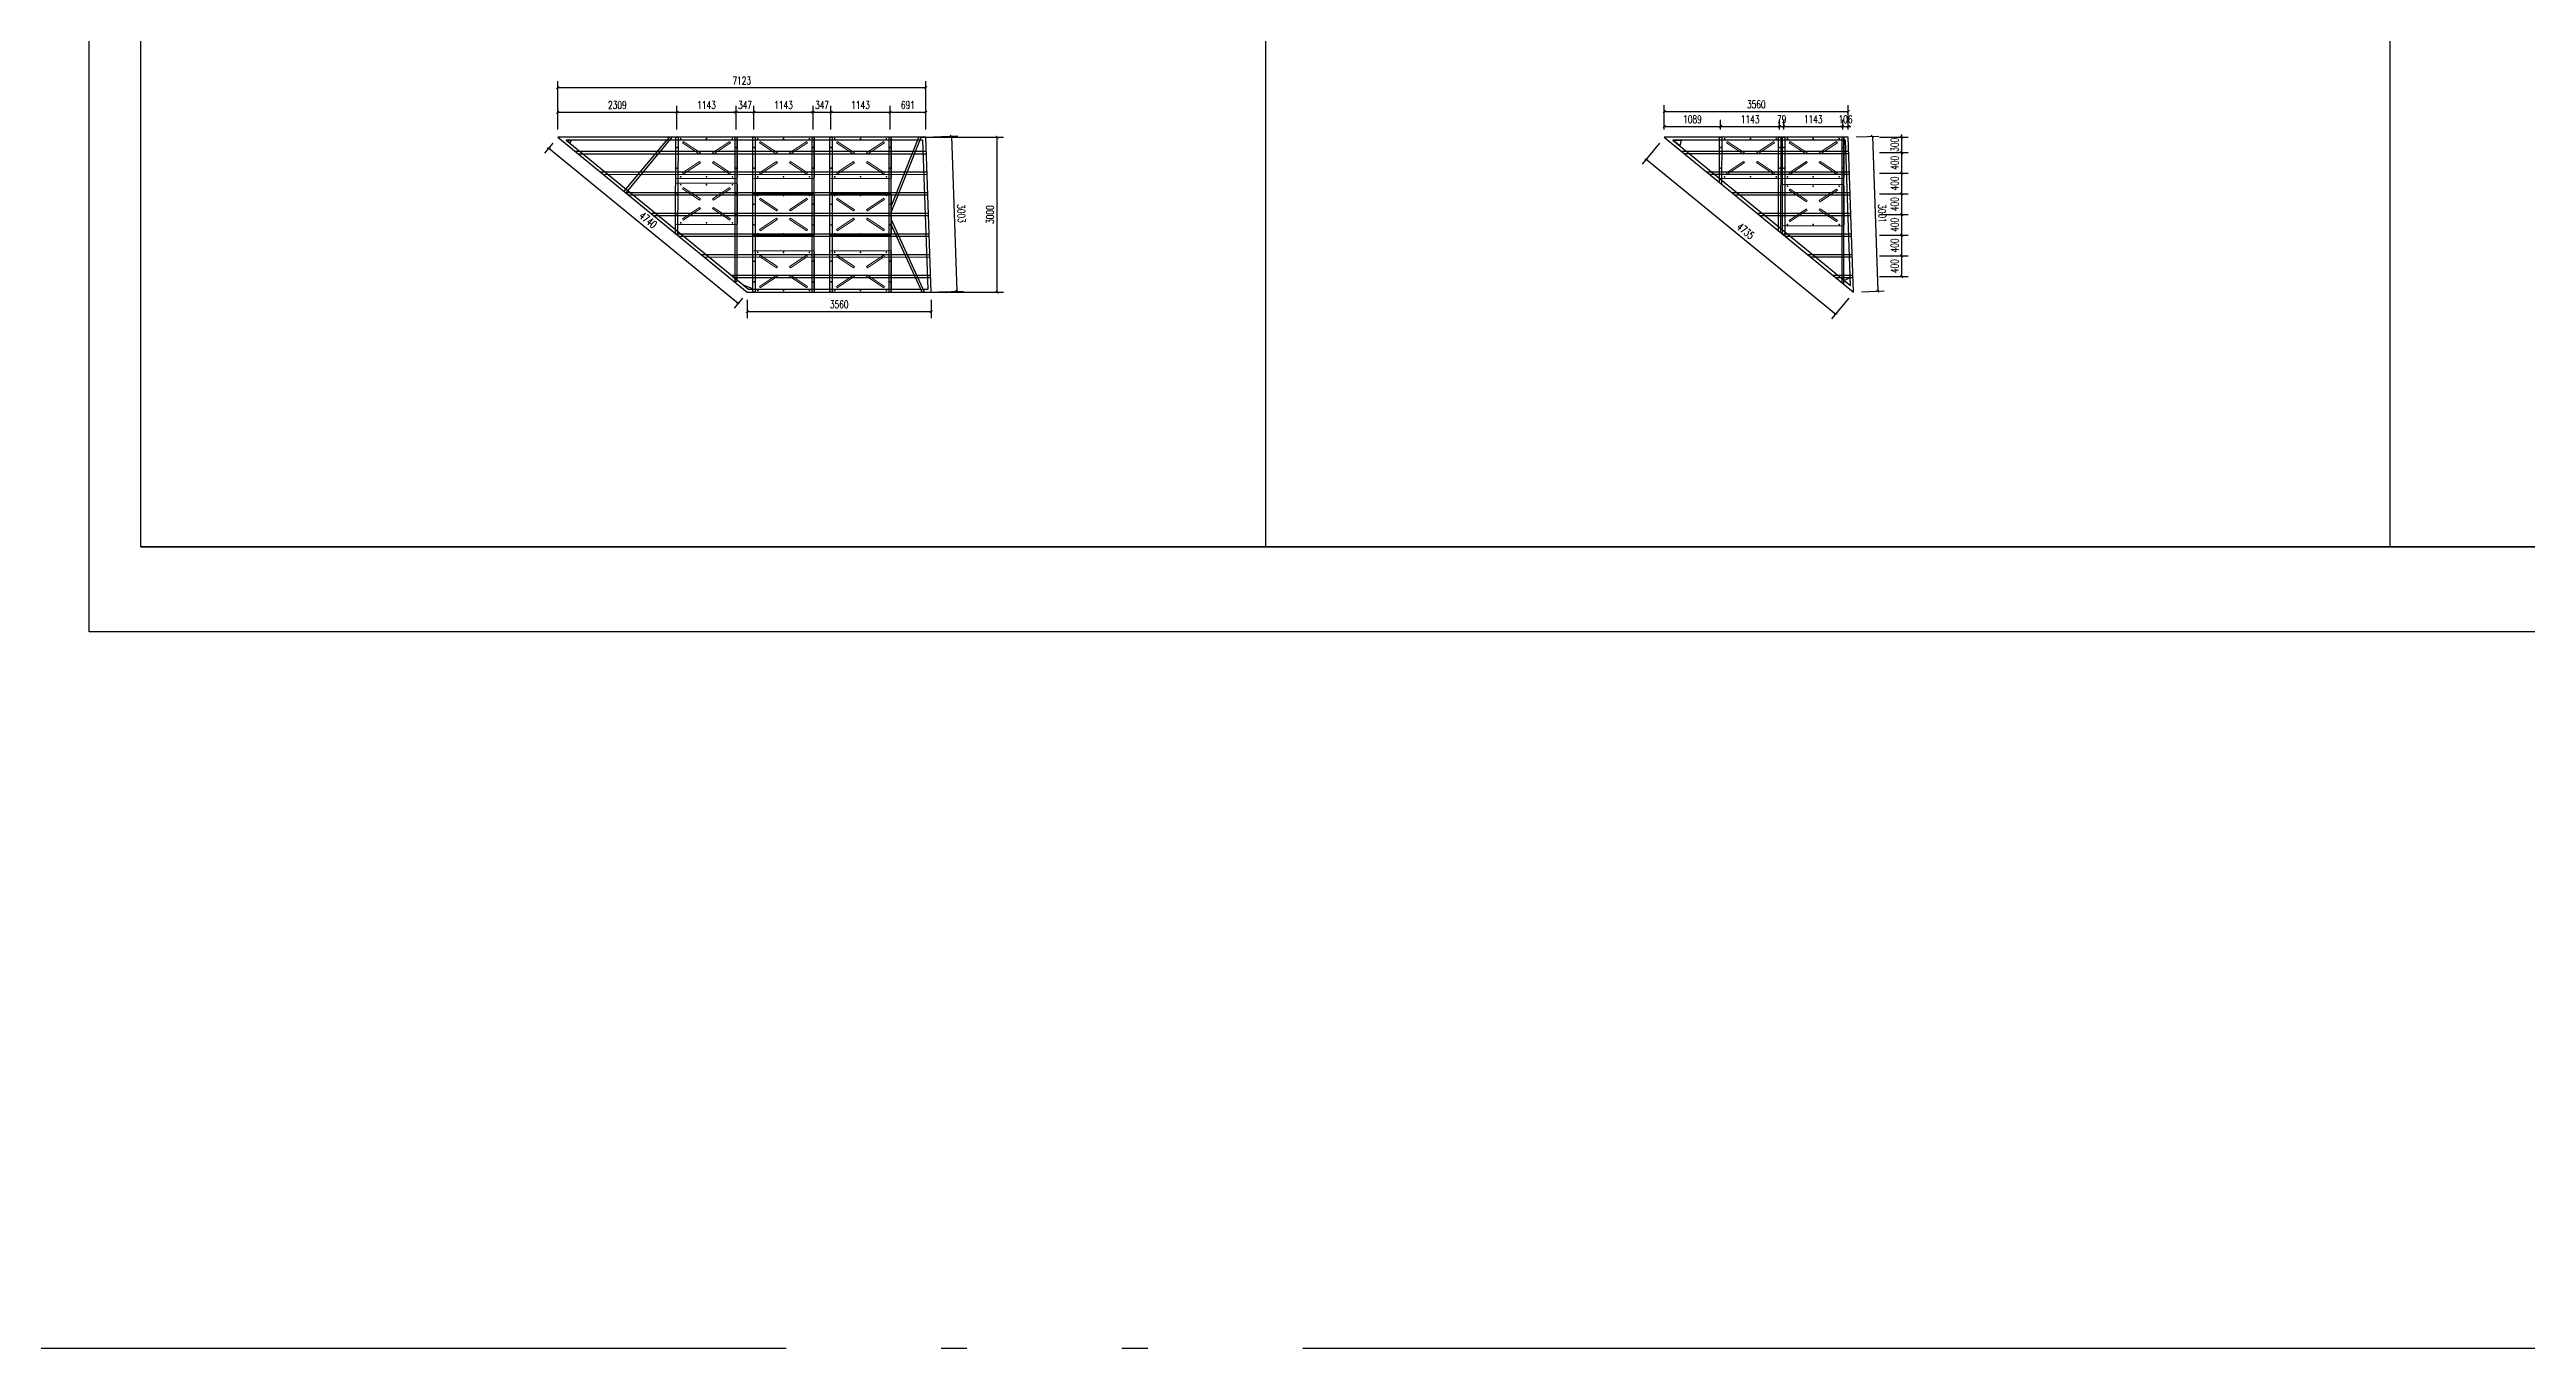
# Model space of a CAD drawing. Extents: x 1254079 to 1500931, y -102737 to 142253.
# Drawn here: x 1282679 to 1330609, y -102737 to -77592 of the extents above; entities that cross this region are included whole.
import ezdxf

# ---------------------------------------------------------------- set-up
doc = ezdxf.new("R2010")
doc.units = 0
doc.header["$LTSCALE"] = 1000
doc.header["$MEASUREMENT"] = 0
doc.linetypes.add('ACAD_ISO05W100', pattern=[34, 24, -3, 0.5, -3, 0.5, -3])
for name, color, linetype in [('14#槽钢', 3, 'Continuous'), ('DIM_MODI', 6, 'Continuous'), ('DOTE', 1, 'Continuous'), ('PUB_DIM', 3, 'Continuous'), ('W-float bowl浮筒', 253, 'Continuous'), ('W-FLOAT_BOWL浮筒', 253, 'Continuous'), ('W-STEEL_FRAME钢架', 3, 'Continuous'), ('W-STEEL_KEEL钢龙骨', 5, 'Continuous'), ('特殊段命名', 221, 'Continuous'), ('钢架', 90, 'Continuous')]:
    doc.layers.add(name, color=color, linetype=linetype)
doc.styles.add('_TCH_DIM_T3', font='SIMPLEX', dxfattribs={"width": 0.705882, "bigfont": 'GBCBIG'})
doc.dimstyles.new('_TCH_ARCH&&50', dxfattribs={"dimtxt": 148.75, "dimasz": 50, "dimexe": 125, "dimexo": 150, "dimgap": 63.125, "dimtad": 1, "dimdec": 0, "dimzin": 0, "dimdsep": 46, "dimtxsty": '_TCH_DIM_T3', "dimblk": 'ARCHTICK', "dimcen": 0.09, "dimclrt": 7, "dimazin": 2, "dimtfac": 1, "dimtdec": 0, "dimtix": 1, "dimtmove": 2, "dimatfit": 3, "dimfxl": 0, "dimtolj": 1, "dimtzin": 0, "dimarcsym": 0})

# ---------------------------------------------------------------- blocks, each defined once
blk = doc.blocks.new('_ArchTick')
at = {"color": 0, "linetype": 'ByBlock', "const_width": 0.4}
blk.add_lwpolyline([(-0.5, -0.5), (0.5, 0.5)], dxfattribs=at)
blk = doc.blocks.new('*D523')
at = {"layer": 'Defpoints', "color": 0, "transparency": 16777216}
for p in [(1315014, -79081), (1313926, -79287), (1315014, -79287)]:
    blk.add_point(p, dxfattribs=at)
at = {"layer": 'PUB_DIM', "color": 0, "lineweight": -2, "transparency": 16777216}
for p, q in [((1313926, -79137), (1313926, -78956)), ((1313926, -79081), (1315014, -79081)), ((1315014, -79137), (1315014, -78956))]:
    blk.add_line(p, q, dxfattribs=at)
at = {"layer": 'PUB_DIM', "color": 0, "lineweight": -2, "transparency": 16777216, "xscale": 50, "yscale": 50, "zscale": 50, "rotation": 180}
blk.add_blockref('_ArchTick', (1313926, -79081), dxfattribs=at)
at = {"layer": 'PUB_DIM', "color": 0, "lineweight": -2, "transparency": 16777216, "xscale": 50, "yscale": 50, "zscale": 50}
blk.add_blockref('_ArchTick', (1315014, -79081), dxfattribs=at)
at = {"layer": 'PUB_DIM', "color": 7, "transparency": 16777216, "insert": (1314470, -78944), "char_height": 148.8, "attachment_point": 5, "style": '_TCH_DIM_T3'}
blk.add_mtext('\\A1;1089', dxfattribs=at)
blk = doc.blocks.new('*D524')
at = {"layer": 'Defpoints', "color": 0, "transparency": 16777216}
for p in [(1316157, -79081), (1315014, -79287), (1316157, -79287)]:
    blk.add_point(p, dxfattribs=at)
at = {"layer": 'PUB_DIM', "color": 0, "lineweight": -2, "transparency": 16777216}
for p, q in [((1315014, -79137), (1315014, -78956)), ((1315014, -79081), (1316157, -79081)), ((1316157, -79137), (1316157, -78956))]:
    blk.add_line(p, q, dxfattribs=at)
at = {"layer": 'PUB_DIM', "color": 0, "lineweight": -2, "transparency": 16777216, "xscale": 50, "yscale": 50, "zscale": 50, "rotation": 180}
blk.add_blockref('_ArchTick', (1315014, -79081), dxfattribs=at)
at = {"layer": 'PUB_DIM', "color": 0, "lineweight": -2, "transparency": 16777216, "xscale": 50, "yscale": 50, "zscale": 50}
blk.add_blockref('_ArchTick', (1316157, -79081), dxfattribs=at)
at = {"layer": 'PUB_DIM', "color": 7, "transparency": 16777216, "insert": (1315586, -78944), "char_height": 148.8, "attachment_point": 5, "style": '_TCH_DIM_T3'}
blk.add_mtext('\\A1;1143', dxfattribs=at)
blk = doc.blocks.new('*D525')
at = {"layer": 'Defpoints', "color": 0, "transparency": 16777216}
for p in [(1316237, -79081), (1316157, -79287), (1316237, -79287)]:
    blk.add_point(p, dxfattribs=at)
at = {"layer": 'PUB_DIM', "color": 0, "lineweight": -2, "transparency": 16777216}
for p, q in [((1316157, -79081), (1316107, -79081)), ((1316157, -79137), (1316157, -78956)), ((1316157, -79081), (1316237, -79081)), ((1316237, -79137), (1316237, -78956)), ((1316237, -79081), (1316287, -79081))]:
    blk.add_line(p, q, dxfattribs=at)
at = {"layer": 'PUB_DIM', "color": 0, "lineweight": -2, "transparency": 16777216, "xscale": 50, "yscale": 50, "zscale": 50}
blk.add_blockref('_ArchTick', (1316157, -79081), dxfattribs=at)
at = {"layer": 'PUB_DIM', "color": 0, "lineweight": -2, "transparency": 16777216, "xscale": 50, "yscale": 50, "zscale": 50, "rotation": 180}
blk.add_blockref('_ArchTick', (1316237, -79081), dxfattribs=at)
at = {"layer": 'PUB_DIM', "color": 7, "transparency": 16777216, "insert": (1316197, -78944), "char_height": 148.8, "attachment_point": 5, "style": '_TCH_DIM_T3'}
blk.add_mtext('\\A1;79', dxfattribs=at)
blk = doc.blocks.new('*D526')
at = {"layer": 'Defpoints', "color": 0, "transparency": 16777216}
for p in [(1317380, -79081), (1316237, -79287), (1317380, -79287)]:
    blk.add_point(p, dxfattribs=at)
at = {"layer": 'PUB_DIM', "color": 0, "lineweight": -2, "transparency": 16777216}
for p, q in [((1316237, -79137), (1316237, -78956)), ((1316237, -79081), (1317380, -79081)), ((1317380, -79137), (1317380, -78956))]:
    blk.add_line(p, q, dxfattribs=at)
at = {"layer": 'PUB_DIM', "color": 0, "lineweight": -2, "transparency": 16777216, "xscale": 50, "yscale": 50, "zscale": 50, "rotation": 180}
blk.add_blockref('_ArchTick', (1316237, -79081), dxfattribs=at)
at = {"layer": 'PUB_DIM', "color": 0, "lineweight": -2, "transparency": 16777216, "xscale": 50, "yscale": 50, "zscale": 50}
blk.add_blockref('_ArchTick', (1317380, -79081), dxfattribs=at)
at = {"layer": 'PUB_DIM', "color": 7, "transparency": 16777216, "insert": (1316808, -78944), "char_height": 148.8, "attachment_point": 5, "style": '_TCH_DIM_T3'}
blk.add_mtext('\\A1;1143', dxfattribs=at)
blk = doc.blocks.new('*D527')
at = {"layer": 'Defpoints', "color": 0, "transparency": 16777216}
for p in [(1317486, -79081), (1317380, -79287), (1317486, -79287)]:
    blk.add_point(p, dxfattribs=at)
at = {"layer": 'PUB_DIM', "color": 0, "lineweight": -2, "transparency": 16777216}
for p, q in [((1317380, -79081), (1317330, -79081)), ((1317380, -79137), (1317380, -78956)), ((1317380, -79081), (1317486, -79081)), ((1317486, -79137), (1317486, -78956)), ((1317486, -79081), (1317536, -79081))]:
    blk.add_line(p, q, dxfattribs=at)
at = {"layer": 'PUB_DIM', "color": 0, "lineweight": -2, "transparency": 16777216, "xscale": 50, "yscale": 50, "zscale": 50}
blk.add_blockref('_ArchTick', (1317380, -79081), dxfattribs=at)
at = {"layer": 'PUB_DIM', "color": 0, "lineweight": -2, "transparency": 16777216, "xscale": 50, "yscale": 50, "zscale": 50, "rotation": 180}
blk.add_blockref('_ArchTick', (1317486, -79081), dxfattribs=at)
at = {"layer": 'PUB_DIM', "color": 7, "transparency": 16777216, "insert": (1317433, -78944), "char_height": 148.8, "attachment_point": 5, "style": '_TCH_DIM_T3'}
blk.add_mtext('\\A1;106', dxfattribs=at)
blk = doc.blocks.new('*D528')
at = {"layer": 'Defpoints', "color": 0, "transparency": 16777216}
for p in [(1317939, -81586), (1318519, -81586), (1317939, -81986)]:
    blk.add_point(p, dxfattribs=at)
at = {"layer": 'PUB_DIM', "color": 0, "lineweight": -2, "transparency": 16777216}
for p, q in [((1318089, -81586), (1318644, -81586)), ((1318519, -81986), (1318519, -81586)), ((1318089, -81986), (1318644, -81986))]:
    blk.add_line(p, q, dxfattribs=at)
at = {"layer": 'PUB_DIM', "color": 0, "lineweight": -2, "transparency": 16777216, "xscale": 50, "yscale": 50, "zscale": 50}
for p, rotation in [((1318519, -81586), 89.99925614672695), ((1318519, -81986), 269.999256146727)]:
    blk.add_blockref('_ArchTick', p, dxfattribs=dict(at, rotation=rotation))
at = {"layer": 'PUB_DIM', "color": 7, "transparency": 16777216, "insert": (1318382, -81786), "char_height": 148.8, "attachment_point": 5, "rotation": 89.9993, "style": '_TCH_DIM_T3'}
blk.add_mtext('\\A1;400', dxfattribs=at)
blk = doc.blocks.new('*D529')
at = {"layer": 'Defpoints', "color": 0, "transparency": 16777216}
for p in [(1317939, -81186), (1318519, -81186), (1317939, -81586)]:
    blk.add_point(p, dxfattribs=at)
at = {"layer": 'PUB_DIM', "color": 0, "lineweight": -2, "transparency": 16777216}
for p, q in [((1318089, -81186), (1318644, -81186)), ((1318519, -81586), (1318519, -81186)), ((1318089, -81586), (1318644, -81586))]:
    blk.add_line(p, q, dxfattribs=at)
at = {"layer": 'PUB_DIM', "color": 0, "lineweight": -2, "transparency": 16777216, "xscale": 50, "yscale": 50, "zscale": 50}
for p, rotation in [((1318519, -81186), 89.99925614673225), ((1318519, -81586), 269.9992561467323)]:
    blk.add_blockref('_ArchTick', p, dxfattribs=dict(at, rotation=rotation))
at = {"layer": 'PUB_DIM', "color": 7, "transparency": 16777216, "insert": (1318382, -81386), "char_height": 148.8, "attachment_point": 5, "rotation": 89.9993, "style": '_TCH_DIM_T3'}
blk.add_mtext('\\A1;400', dxfattribs=at)
blk = doc.blocks.new('*D530')
at = {"layer": 'Defpoints', "color": 0, "transparency": 16777216}
for p in [(1317939, -80786), (1318519, -80786), (1317939, -81186)]:
    blk.add_point(p, dxfattribs=at)
at = {"layer": 'PUB_DIM', "color": 0, "lineweight": -2, "transparency": 16777216}
for p, q in [((1318089, -80786), (1318644, -80786)), ((1318519, -81186), (1318519, -80786)), ((1318089, -81186), (1318644, -81186))]:
    blk.add_line(p, q, dxfattribs=at)
at = {"layer": 'PUB_DIM', "color": 0, "lineweight": -2, "transparency": 16777216, "xscale": 50, "yscale": 50, "zscale": 50}
for p, rotation in [((1318519, -80786), 89.99925614673371), ((1318519, -81186), 269.9992561467337)]:
    blk.add_blockref('_ArchTick', p, dxfattribs=dict(at, rotation=rotation))
at = {"layer": 'PUB_DIM', "color": 7, "transparency": 16777216, "insert": (1318382, -80986), "char_height": 148.8, "attachment_point": 5, "rotation": 89.9993, "style": '_TCH_DIM_T3'}
blk.add_mtext('\\A1;400', dxfattribs=at)
blk = doc.blocks.new('*D531')
at = {"layer": 'Defpoints', "color": 0, "transparency": 16777216}
for p in [(1317939, -80386), (1318519, -80386), (1317939, -80786)]:
    blk.add_point(p, dxfattribs=at)
at = {"layer": 'PUB_DIM', "color": 0, "lineweight": -2, "transparency": 16777216}
for p, q in [((1318089, -80386), (1318644, -80386)), ((1318519, -80786), (1318519, -80386)), ((1318089, -80786), (1318644, -80786))]:
    blk.add_line(p, q, dxfattribs=at)
at = {"layer": 'PUB_DIM', "color": 0, "lineweight": -2, "transparency": 16777216, "xscale": 50, "yscale": 50, "zscale": 50}
for p, rotation in [((1318519, -80386), 89.99925614673371), ((1318519, -80786), 269.9992561467337)]:
    blk.add_blockref('_ArchTick', p, dxfattribs=dict(at, rotation=rotation))
at = {"layer": 'PUB_DIM', "color": 7, "transparency": 16777216, "insert": (1318382, -80586), "char_height": 148.8, "attachment_point": 5, "rotation": 89.9993, "style": '_TCH_DIM_T3'}
blk.add_mtext('\\A1;400', dxfattribs=at)
blk = doc.blocks.new('*D532')
at = {"layer": 'Defpoints', "color": 0, "transparency": 16777216}
for p in [(1317939, -79986), (1318519, -79986), (1317939, -80386)]:
    blk.add_point(p, dxfattribs=at)
at = {"layer": 'PUB_DIM', "color": 0, "lineweight": -2, "transparency": 16777216}
for p, q in [((1318089, -79986), (1318644, -79986)), ((1318519, -80386), (1318519, -79986)), ((1318089, -80386), (1318644, -80386))]:
    blk.add_line(p, q, dxfattribs=at)
at = {"layer": 'PUB_DIM', "color": 0, "lineweight": -2, "transparency": 16777216, "xscale": 50, "yscale": 50, "zscale": 50}
for p, rotation in [((1318519, -79986), 89.9992561467015), ((1318519, -80386), 269.9992561467015)]:
    blk.add_blockref('_ArchTick', p, dxfattribs=dict(at, rotation=rotation))
at = {"layer": 'PUB_DIM', "color": 7, "transparency": 16777216, "insert": (1318382, -80186), "char_height": 148.8, "attachment_point": 5, "rotation": 89.9993, "style": '_TCH_DIM_T3'}
blk.add_mtext('\\A1;400', dxfattribs=at)
blk = doc.blocks.new('*D533')
at = {"layer": 'Defpoints', "color": 0, "transparency": 16777216}
for p in [(1317939, -79586), (1317939, -79986), (1318519, -79586)]:
    blk.add_point(p, dxfattribs=at)
at = {"layer": 'PUB_DIM', "color": 0, "lineweight": -2, "transparency": 16777216}
for p, q in [((1318089, -79586), (1318644, -79586)), ((1318089, -79986), (1318644, -79986)), ((1318519, -79986), (1318519, -79586))]:
    blk.add_line(p, q, dxfattribs=at)
at = {"layer": 'PUB_DIM', "color": 0, "lineweight": -2, "transparency": 16777216, "xscale": 50, "yscale": 50, "zscale": 50}
for p, rotation in [((1318519, -79586), 89.99925614673093), ((1318519, -79986), 269.9992561467309)]:
    blk.add_blockref('_ArchTick', p, dxfattribs=dict(at, rotation=rotation))
at = {"layer": 'PUB_DIM', "color": 7, "transparency": 16777216, "insert": (1318382, -79786), "char_height": 148.8, "attachment_point": 5, "rotation": 89.9993, "style": '_TCH_DIM_T3'}
blk.add_mtext('\\A1;400', dxfattribs=at)
blk = doc.blocks.new('*D534')
at = {"layer": 'Defpoints', "color": 0, "transparency": 16777216}
for p in [(1317939, -79286), (1318519, -79286), (1317939, -79586)]:
    blk.add_point(p, dxfattribs=at)
at = {"layer": 'PUB_DIM', "color": 0, "lineweight": -2, "transparency": 16777216}
for p, q in [((1318089, -79286), (1318644, -79286)), ((1318519, -79286), (1318519, -79236)), ((1318519, -79586), (1318519, -79286)), ((1318089, -79586), (1318644, -79586)), ((1318519, -79586), (1318519, -79636))]:
    blk.add_line(p, q, dxfattribs=at)
at = {"layer": 'PUB_DIM', "color": 0, "lineweight": -2, "transparency": 16777216, "xscale": 50, "yscale": 50, "zscale": 50}
for p, rotation in [((1318519, -79286), 269.9992561467388), ((1318519, -79586), 89.99925614673876)]:
    blk.add_blockref('_ArchTick', p, dxfattribs=dict(at, rotation=rotation))
at = {"layer": 'PUB_DIM', "color": 7, "transparency": 16777216, "insert": (1318382, -79436), "char_height": 148.8, "attachment_point": 5, "rotation": 89.9993, "style": '_TCH_DIM_T3'}
blk.add_mtext('\\A1;300', dxfattribs=at)
blk = doc.blocks.new('*D535')
at = {"layer": 'Defpoints', "color": 0, "transparency": 16777216}
for p in [(1313926, -79287), (1317590, -82286), (1317242, -82712)]:
    blk.add_point(p, dxfattribs=at)
at = {"layer": 'PUB_DIM', "color": 0, "lineweight": -2, "transparency": 16777216}
for p, q in [((1313831, -79403), (1313498, -79809)), ((1313578, -79712), (1317242, -82712)), ((1317495, -82402), (1317163, -82808))]:
    blk.add_line(p, q, dxfattribs=at)
at = {"layer": 'PUB_DIM', "color": 0, "lineweight": -2, "transparency": 16777216, "xscale": 50, "yscale": 50, "zscale": 50}
for p, rotation in [((1313578, -79712), 140.699012341424), ((1317242, -82712), 320.699012341424)]:
    blk.add_blockref('_ArchTick', p, dxfattribs=dict(at, rotation=rotation))
at = {"layer": 'PUB_DIM', "color": 7, "transparency": 16777216, "insert": (1315497, -81105), "char_height": 148.8, "attachment_point": 5, "rotation": 320.699, "style": '_TCH_DIM_T3'}
blk.add_mtext('\\A1;4735', dxfattribs=at)
blk = doc.blocks.new('*D536')
at = {"layer": 'Defpoints', "color": 0, "transparency": 16777216}
for p in [(1317486, -79287), (1317590, -82286), (1318056, -82270)]:
    blk.add_point(p, dxfattribs=at)
at = {"layer": 'PUB_DIM', "color": 0, "lineweight": -2, "transparency": 16777216}
for p, q in [((1317636, -79282), (1318077, -79267)), ((1317952, -79271), (1318056, -82270)), ((1317740, -82281), (1318181, -82266))]:
    blk.add_line(p, q, dxfattribs=at)
at = {"layer": 'PUB_DIM', "color": 0, "lineweight": -2, "transparency": 16777216, "xscale": 50, "yscale": 50, "zscale": 50}
for p, rotation in [((1317952, -79271), 91.9947461753684), ((1318056, -82270), 271.9947461753684)]:
    blk.add_blockref('_ArchTick', p, dxfattribs=dict(at, rotation=rotation))
at = {"layer": 'PUB_DIM', "color": 7, "transparency": 16777216, "insert": (1318142, -80766), "char_height": 148.8, "attachment_point": 5, "rotation": 271.9947, "style": '_TCH_DIM_T3'}
blk.add_mtext('\\A1;3001', dxfattribs=at)
blk = doc.blocks.new('*D537')
at = {"layer": 'Defpoints', "color": 0, "transparency": 16777216}
for p in [(1317486, -78791), (1313926, -79287), (1317486, -79287)]:
    blk.add_point(p, dxfattribs=at)
at = {"layer": 'PUB_DIM', "color": 0, "lineweight": -2, "transparency": 16777216}
for p, q in [((1313926, -79137), (1313926, -78666)), ((1313926, -78791), (1317486, -78791)), ((1317486, -79137), (1317486, -78666))]:
    blk.add_line(p, q, dxfattribs=at)
at = {"layer": 'PUB_DIM', "color": 0, "lineweight": -2, "transparency": 16777216, "xscale": 50, "yscale": 50, "zscale": 50, "rotation": 180}
blk.add_blockref('_ArchTick', (1313926, -78791), dxfattribs=at)
at = {"layer": 'PUB_DIM', "color": 0, "lineweight": -2, "transparency": 16777216, "xscale": 50, "yscale": 50, "zscale": 50}
blk.add_blockref('_ArchTick', (1317486, -78791), dxfattribs=at)
at = {"layer": 'PUB_DIM', "color": 7, "transparency": 16777216, "insert": (1315706, -78654), "char_height": 148.8, "attachment_point": 5, "style": '_TCH_DIM_T3'}
blk.add_mtext('\\A1;3560', dxfattribs=at)
blk = doc.blocks.new('*D538')
at = {"layer": 'Defpoints', "color": 0, "transparency": 16777216}
for p in [(1294820, -78805), (1292512, -79287), (1294820, -79287)]:
    blk.add_point(p, dxfattribs=at)
at = {"layer": 'PUB_DIM', "color": 0, "lineweight": -2, "transparency": 16777216}
for p, q in [((1292512, -79137), (1292512, -78680)), ((1292512, -78805), (1294820, -78805)), ((1294820, -79137), (1294820, -78680))]:
    blk.add_line(p, q, dxfattribs=at)
at = {"layer": 'PUB_DIM', "color": 0, "lineweight": -2, "transparency": 16777216, "xscale": 50, "yscale": 50, "zscale": 50, "rotation": 180}
blk.add_blockref('_ArchTick', (1292512, -78805), dxfattribs=at)
at = {"layer": 'PUB_DIM', "color": 0, "lineweight": -2, "transparency": 16777216, "xscale": 50, "yscale": 50, "zscale": 50}
blk.add_blockref('_ArchTick', (1294820, -78805), dxfattribs=at)
at = {"layer": 'PUB_DIM', "color": 7, "transparency": 16777216, "insert": (1293666, -78667), "char_height": 148.8, "attachment_point": 5, "style": '_TCH_DIM_T3'}
blk.add_mtext('\\A1;2309', dxfattribs=at)
blk = doc.blocks.new('*D539')
at = {"layer": 'Defpoints', "color": 0, "transparency": 16777216}
for p in [(1295963, -78805), (1294820, -79287), (1295963, -79287)]:
    blk.add_point(p, dxfattribs=at)
at = {"layer": 'PUB_DIM', "color": 0, "lineweight": -2, "transparency": 16777216}
for p, q in [((1294820, -79137), (1294820, -78680)), ((1294820, -78805), (1295963, -78805)), ((1295963, -79137), (1295963, -78680))]:
    blk.add_line(p, q, dxfattribs=at)
at = {"layer": 'PUB_DIM', "color": 0, "lineweight": -2, "transparency": 16777216, "xscale": 50, "yscale": 50, "zscale": 50, "rotation": 180}
blk.add_blockref('_ArchTick', (1294820, -78805), dxfattribs=at)
at = {"layer": 'PUB_DIM', "color": 0, "lineweight": -2, "transparency": 16777216, "xscale": 50, "yscale": 50, "zscale": 50}
blk.add_blockref('_ArchTick', (1295963, -78805), dxfattribs=at)
at = {"layer": 'PUB_DIM', "color": 7, "transparency": 16777216, "insert": (1295392, -78667), "char_height": 148.8, "attachment_point": 5, "style": '_TCH_DIM_T3'}
blk.add_mtext('\\A1;1143', dxfattribs=at)
blk = doc.blocks.new('*D540')
at = {"layer": 'Defpoints', "color": 0, "transparency": 16777216}
for p in [(1296310, -78805), (1295963, -79287), (1296310, -79287)]:
    blk.add_point(p, dxfattribs=at)
at = {"layer": 'PUB_DIM', "color": 0, "lineweight": -2, "transparency": 16777216}
for p, q in [((1295963, -78805), (1295913, -78805)), ((1295963, -79137), (1295963, -78680)), ((1295963, -78805), (1296310, -78805)), ((1296310, -79137), (1296310, -78680)), ((1296310, -78805), (1296360, -78805))]:
    blk.add_line(p, q, dxfattribs=at)
at = {"layer": 'PUB_DIM', "color": 0, "lineweight": -2, "transparency": 16777216, "xscale": 50, "yscale": 50, "zscale": 50}
blk.add_blockref('_ArchTick', (1295963, -78805), dxfattribs=at)
at = {"layer": 'PUB_DIM', "color": 0, "lineweight": -2, "transparency": 16777216, "xscale": 50, "yscale": 50, "zscale": 50, "rotation": 180}
blk.add_blockref('_ArchTick', (1296310, -78805), dxfattribs=at)
at = {"layer": 'PUB_DIM', "color": 7, "transparency": 16777216, "insert": (1296137, -78667), "char_height": 148.8, "attachment_point": 5, "style": '_TCH_DIM_T3'}
blk.add_mtext('\\A1;347', dxfattribs=at)
blk = doc.blocks.new('*D541')
at = {"layer": 'Defpoints', "color": 0, "transparency": 16777216}
for p in [(1297453, -78805), (1296310, -79287), (1297453, -79287)]:
    blk.add_point(p, dxfattribs=at)
at = {"layer": 'PUB_DIM', "color": 0, "lineweight": -2, "transparency": 16777216}
for p, q in [((1296310, -79137), (1296310, -78680)), ((1296310, -78805), (1297453, -78805)), ((1297453, -79137), (1297453, -78680))]:
    blk.add_line(p, q, dxfattribs=at)
at = {"layer": 'PUB_DIM', "color": 0, "lineweight": -2, "transparency": 16777216, "xscale": 50, "yscale": 50, "zscale": 50, "rotation": 180}
blk.add_blockref('_ArchTick', (1296310, -78805), dxfattribs=at)
at = {"layer": 'PUB_DIM', "color": 0, "lineweight": -2, "transparency": 16777216, "xscale": 50, "yscale": 50, "zscale": 50}
blk.add_blockref('_ArchTick', (1297453, -78805), dxfattribs=at)
at = {"layer": 'PUB_DIM', "color": 7, "transparency": 16777216, "insert": (1296882, -78667), "char_height": 148.8, "attachment_point": 5, "style": '_TCH_DIM_T3'}
blk.add_mtext('\\A1;1143', dxfattribs=at)
blk = doc.blocks.new('*D542')
at = {"layer": 'Defpoints', "color": 0, "transparency": 16777216}
for p in [(1297800, -78805), (1297453, -79287), (1297800, -79287)]:
    blk.add_point(p, dxfattribs=at)
at = {"layer": 'PUB_DIM', "color": 0, "lineweight": -2, "transparency": 16777216}
for p, q in [((1297453, -78805), (1297403, -78805)), ((1297453, -79137), (1297453, -78680)), ((1297453, -78805), (1297800, -78805)), ((1297800, -79137), (1297800, -78680)), ((1297800, -78805), (1297850, -78805))]:
    blk.add_line(p, q, dxfattribs=at)
at = {"layer": 'PUB_DIM', "color": 0, "lineweight": -2, "transparency": 16777216, "xscale": 50, "yscale": 50, "zscale": 50}
blk.add_blockref('_ArchTick', (1297453, -78805), dxfattribs=at)
at = {"layer": 'PUB_DIM', "color": 0, "lineweight": -2, "transparency": 16777216, "xscale": 50, "yscale": 50, "zscale": 50, "rotation": 180}
blk.add_blockref('_ArchTick', (1297800, -78805), dxfattribs=at)
at = {"layer": 'PUB_DIM', "color": 7, "transparency": 16777216, "insert": (1297627, -78667), "char_height": 148.8, "attachment_point": 5, "style": '_TCH_DIM_T3'}
blk.add_mtext('\\A1;347', dxfattribs=at)
blk = doc.blocks.new('*D543')
at = {"layer": 'Defpoints', "color": 0, "transparency": 16777216}
for p in [(1298943, -78805), (1297800, -79287), (1298943, -79287)]:
    blk.add_point(p, dxfattribs=at)
at = {"layer": 'PUB_DIM', "color": 0, "lineweight": -2, "transparency": 16777216}
for p, q in [((1297800, -79137), (1297800, -78680)), ((1297800, -78805), (1298943, -78805)), ((1298943, -79137), (1298943, -78680))]:
    blk.add_line(p, q, dxfattribs=at)
at = {"layer": 'PUB_DIM', "color": 0, "lineweight": -2, "transparency": 16777216, "xscale": 50, "yscale": 50, "zscale": 50, "rotation": 180}
blk.add_blockref('_ArchTick', (1297800, -78805), dxfattribs=at)
at = {"layer": 'PUB_DIM', "color": 0, "lineweight": -2, "transparency": 16777216, "xscale": 50, "yscale": 50, "zscale": 50}
blk.add_blockref('_ArchTick', (1298943, -78805), dxfattribs=at)
at = {"layer": 'PUB_DIM', "color": 7, "transparency": 16777216, "insert": (1298372, -78667), "char_height": 148.8, "attachment_point": 5, "style": '_TCH_DIM_T3'}
blk.add_mtext('\\A1;1143', dxfattribs=at)
blk = doc.blocks.new('*D544')
at = {"layer": 'Defpoints', "color": 0, "transparency": 16777216}
for p in [(1299635, -78805), (1298943, -79287), (1299635, -79287)]:
    blk.add_point(p, dxfattribs=at)
at = {"layer": 'PUB_DIM', "color": 0, "lineweight": -2, "transparency": 16777216}
for p, q in [((1298943, -79137), (1298943, -78680)), ((1298943, -78805), (1299635, -78805)), ((1299635, -79137), (1299635, -78680))]:
    blk.add_line(p, q, dxfattribs=at)
at = {"layer": 'PUB_DIM', "color": 0, "lineweight": -2, "transparency": 16777216, "xscale": 50, "yscale": 50, "zscale": 50, "rotation": 180}
blk.add_blockref('_ArchTick', (1298943, -78805), dxfattribs=at)
at = {"layer": 'PUB_DIM', "color": 0, "lineweight": -2, "transparency": 16777216, "xscale": 50, "yscale": 50, "zscale": 50}
blk.add_blockref('_ArchTick', (1299635, -78805), dxfattribs=at)
at = {"layer": 'PUB_DIM', "color": 7, "transparency": 16777216, "insert": (1299289, -78667), "char_height": 148.8, "attachment_point": 5, "style": '_TCH_DIM_T3'}
blk.add_mtext('\\A1;691', dxfattribs=at)
blk = doc.blocks.new('*D545')
at = {"layer": 'Defpoints', "color": 0, "transparency": 16777216}
for p in [(1299398, -79287), (1301016, -79287), (1299398, -82288)]:
    blk.add_point(p, dxfattribs=at)
at = {"layer": 'PUB_DIM', "color": 0, "lineweight": -2, "transparency": 16777216}
for p, q in [((1299548, -79287), (1301141, -79287)), ((1301016, -82288), (1301016, -79287)), ((1299548, -82288), (1301141, -82288))]:
    blk.add_line(p, q, dxfattribs=at)
at = {"layer": 'PUB_DIM', "color": 0, "lineweight": -2, "transparency": 16777216, "xscale": 50, "yscale": 50, "zscale": 50}
for p, rotation in [((1301016, -79287), 90), ((1301016, -82288), 270)]:
    blk.add_blockref('_ArchTick', p, dxfattribs=dict(at, rotation=rotation))
at = {"layer": 'PUB_DIM', "color": 7, "transparency": 16777216, "insert": (1300878, -80788), "char_height": 148.8, "attachment_point": 5, "rotation": 90, "style": '_TCH_DIM_T3'}
blk.add_mtext('\\A1;3000', dxfattribs=at)
blk = doc.blocks.new('*D546')
at = {"layer": 'Defpoints', "color": 0, "transparency": 16777216}
for p in [(1292512, -79287), (1296180, -82288), (1296007, -82500)]:
    blk.add_point(p, dxfattribs=at)
at = {"layer": 'PUB_DIM', "color": 0, "lineweight": -2, "transparency": 16777216}
for p, q in [((1292417, -79403), (1292259, -79596)), ((1292338, -79499), (1296007, -82500)), ((1296086, -82404), (1295928, -82597))]:
    blk.add_line(p, q, dxfattribs=at)
at = {"layer": 'PUB_DIM', "color": 0, "lineweight": -2, "transparency": 16777216, "xscale": 50, "yscale": 50, "zscale": 50}
for p, rotation in [((1292338, -79499), 140.7218515085612), ((1296007, -82500), 320.7218515085612)]:
    blk.add_blockref('_ArchTick', p, dxfattribs=dict(at, rotation=rotation))
at = {"layer": 'PUB_DIM', "color": 7, "transparency": 16777216, "insert": (1294260, -80893), "char_height": 148.8, "attachment_point": 5, "rotation": 320.7219, "style": '_TCH_DIM_T3'}
blk.add_mtext('\\A1;4740', dxfattribs=at)
blk = doc.blocks.new('*D547')
at = {"layer": 'Defpoints', "color": 0, "transparency": 16777216}
for p in [(1296180, -82288), (1299740, -82288), (1299740, -82665)]:
    blk.add_point(p, dxfattribs=at)
at = {"layer": 'PUB_DIM', "color": 0, "lineweight": -2, "transparency": 16777216}
for p, q in [((1296180, -82438), (1296180, -82790)), ((1299740, -82438), (1299740, -82790)), ((1296180, -82665), (1299740, -82665))]:
    blk.add_line(p, q, dxfattribs=at)
at = {"layer": 'PUB_DIM', "color": 0, "lineweight": -2, "transparency": 16777216, "xscale": 50, "yscale": 50, "zscale": 50}
for p, rotation in [((1296180, -82665), 179.991272486193), ((1299740, -82665), 359.9912724861929)]:
    blk.add_blockref('_ArchTick', p, dxfattribs=dict(at, rotation=rotation))
at = {"layer": 'PUB_DIM', "color": 7, "transparency": 16777216, "insert": (1297960, -82527), "char_height": 148.8, "attachment_point": 5, "rotation": 359.9913, "style": '_TCH_DIM_T3'}
blk.add_mtext('\\A1;3560', dxfattribs=at)
blk = doc.blocks.new('*D548')
at = {"layer": 'Defpoints', "color": 0, "transparency": 16777216}
for p in [(1299635, -79287), (1299740, -82288), (1300238, -82271)]:
    blk.add_point(p, dxfattribs=at)
at = {"layer": 'PUB_DIM', "color": 0, "lineweight": -2, "transparency": 16777216}
for p, q in [((1299785, -79282), (1300257, -79265)), ((1300133, -79270), (1300238, -82271)), ((1299890, -82283), (1300363, -82267))]:
    blk.add_line(p, q, dxfattribs=at)
at = {"layer": 'PUB_DIM', "color": 0, "lineweight": -2, "transparency": 16777216, "xscale": 50, "yscale": 50, "zscale": 50}
for p, rotation in [((1300133, -79270), 92.00910696066481), ((1300238, -82271), 272.0091069606648)]:
    blk.add_blockref('_ArchTick', p, dxfattribs=dict(at, rotation=rotation))
at = {"layer": 'PUB_DIM', "color": 7, "transparency": 16777216, "insert": (1300323, -80766), "char_height": 148.8, "attachment_point": 5, "rotation": 272.0091, "style": '_TCH_DIM_T3'}
blk.add_mtext('\\A1;3003', dxfattribs=at)
blk = doc.blocks.new('*D549')
at = {"layer": 'Defpoints', "color": 0, "transparency": 16777216}
for p in [(1299635, -78330), (1292512, -79287), (1299635, -79287)]:
    blk.add_point(p, dxfattribs=at)
at = {"layer": 'PUB_DIM', "color": 0, "lineweight": -2, "transparency": 16777216}
for p, q in [((1292512, -79137), (1292512, -78205)), ((1292512, -78330), (1299635, -78330)), ((1299635, -79137), (1299635, -78205))]:
    blk.add_line(p, q, dxfattribs=at)
at = {"layer": 'PUB_DIM', "color": 0, "lineweight": -2, "transparency": 16777216, "xscale": 50, "yscale": 50, "zscale": 50, "rotation": 180}
blk.add_blockref('_ArchTick', (1292512, -78330), dxfattribs=at)
at = {"layer": 'PUB_DIM', "color": 0, "lineweight": -2, "transparency": 16777216, "xscale": 50, "yscale": 50, "zscale": 50}
blk.add_blockref('_ArchTick', (1299635, -78330), dxfattribs=at)
at = {"layer": 'PUB_DIM', "color": 7, "transparency": 16777216, "insert": (1296073, -78192), "char_height": 148.8, "attachment_point": 5, "style": '_TCH_DIM_T3'}
blk.add_mtext('\\A1;7123', dxfattribs=at)
blk = doc.blocks.new('$matou$00000145')
at = {"layer": 'W-float bowl浮筒', "lineweight": 0}
for p, q in [((-600, -375), (-600, 375)), ((-577, 200), (-563, 200)), ((-575, 400), (575, 400)), ((-570, 207), (-570, 193)), ((-507, 370), (-493, 370)), ((-500, 377), (-500, 363)), ((-7, 370), (7, 370)), ((0, 377), (0, 363)), ((493, 370), (507, 370)), ((500, 377), (500, 363)), ((563, 200), (577, 200)), ((570, 207), (570, 193)), ((600, 375), (600, -375)), ((-577, -200), (-563, -200)), ((575, -400), (-575, -400)), ((-570, -193), (-570, -207)), ((-507, -370), (-493, -370)), ((-500, -377), (-500, -363)), ((-7, -370), (7, -370)), ((0, -377), (0, -363)), ((493, -370), (507, -370)), ((500, -377), (500, -363)), ((563, -200), (577, -200)), ((570, -193), (570, -207))]:
    blk.add_line(p, q, dxfattribs=at)
at = {"layer": 'W-float bowl浮筒', "lineweight": 0, "ltscale": 100}
for points in [[(-450, 316), (-117, 95), (-133, 70), (-467, 291)], [(450, 316), (117, 95), (133, 70), (467, 291)], [(-450, -316), (-117, -95), (-133, -70), (-467, -291)], [(450, -316), (117, -95), (133, -70), (467, -291)]]:
    blk.add_lwpolyline(points, close=True, dxfattribs=at)
at = {"layer": 'W-float bowl浮筒', "lineweight": 0}
for centre in [(-570, 200), (-500, 370), (0, 370), (500, 370), (570, 200), (-570, -200), (-500, -370), (0, -370), (500, -370), (570, -200)]:
    blk.add_circle(centre, 7, dxfattribs=at)
for centre, start, end in [((-575, 375), 90, 180), ((575, 375), 0, 90), ((-575, -375), 180, 270), ((575, -375), 270, 0)]:
    blk.add_arc(centre, 25, start, end, dxfattribs=at)

msp = doc.modelspace()

# ---------------------------------------------------------------- linework, layer by layer
at = {"layer": '14#槽钢', "linetype": 'ACAD_ISO05W100'}
msp.add_lwpolyline([(1254079.4, 142253), (1500930.8, 142253), (1500930.8, -102736.6), (1254079.4, -102736.6)], close=True, dxfattribs=at)
at = {"layer": 'DIM_MODI'}
msp.add_lwpolyline([(1284443.8, -87216.1), (1371490.4, -87216.1)], dxfattribs=at)
at = {"layer": 'DOTE'}
for points in [[(1314088.1, -79344.9), (1314250.2, -79344.9), (1314225.2, -79457.1)], [(1317527.6, -82160.2), (1317522.5, -82013.6), (1317409.1, -82063.2)]]:
    msp.add_lwpolyline(points, close=True, dxfattribs=at)
at = {"layer": 'W-STEEL_FRAME钢架'}
for p, q in [((1314992.1, -80159.7), (1314992.8, -79286.9)), ((1314992.8, -79286.9), (1315035.8, -79286.9)), ((1315035.8, -79286.9), (1315035, -80194.9)), ((1316134.2, -81094.6), (1316135.8, -79286.9)), ((1316135.8, -79286.9), (1316178.8, -79286.9)), ((1316178.8, -79286.9), (1316177.2, -81129.8)), ((1316213.4, -81159.5), (1316215.1, -79286.9)), ((1316215.1, -79286.9), (1316258.1, -79286.9)), ((1316258.1, -79286.9), (1316256.4, -81194.6)), ((1317401.1, -79286.9), (1317358.1, -79286.9)), ((1317358.1, -79286.9), (1317358.1, -82096.4)), ((1317401.1, -82131.6), (1317401.1, -79286.9))]:
    msp.add_line(p, q, dxfattribs=at)
at = {"layer": 'W-STEEL_FRAME钢架', "color": 1}
for points in [[(1292746.8, -79395.9), (1292737.2, -79396.8), (1292674.2, -79345.3), (1292774.2, -79345.3), (1292774.2, -79355.3)], [(1296107.1, -82152.9), (1296107.1, -82152.9), (1296201.2, -82229.9), (1296268.8, -82229.9), (1296268.8, -82219.9)]]:
    msp.add_lwpolyline(points, close=True, dxfattribs=at)
at = {"layer": 'W-STEEL_FRAME钢架'}
for points in [[(1294798.9, -79287.3), (1294841.9, -79287.3), (1294832.2, -81167.6), (1294789.2, -81167.6)], [(1295984.9, -79287.3), (1295941.9, -79287.3), (1295942.6, -82077), (1295985.6, -82077)], [(1296288.9, -79287.3), (1296331.9, -79287.3), (1296331.9, -82287.3), (1296288.9, -82287.3)], [(1297474.9, -79287.3), (1297431.9, -79287.3), (1297431.9, -82287.3), (1297474.9, -82287.3)], [(1297778.9, -79287.3), (1297821.9, -79287.3), (1297821.9, -82287.3), (1297778.9, -82287.3)], [(1298964.9, -79287.3), (1298921.9, -79287.3), (1298921.9, -82287.3), (1298964.9, -82287.3)]]:
    msp.add_lwpolyline(points, close=True, dxfattribs=at)
at = {"layer": 'W-STEEL_KEEL钢龙骨'}
for p, q in [((1299644.6, -79567.9), (1292855, -79568.1)), ((1292903.9, -79608.1), (1299646, -79607.9)), ((1299658.6, -79967.5), (1293344.2, -79968.2)), ((1293393.1, -80008.2), (1299660, -80007.5)), ((1317495.4, -79567.5), (1314268.6, -79567.6)), ((1314317.5, -79607.6), (1317496.8, -79607.5)), ((1317509.3, -79967.1), (1314757.1, -79967.4)), ((1314806, -80007.4), (1317510.7, -80007.1)), ((1299672.6, -80367.3), (1293832, -80367.2)), ((1293880.9, -80407.2), (1299674, -80407.3)), ((1317523.2, -80366.9), (1315245.1, -80366.8)), ((1315293.9, -80406.8), (1317524.6, -80406.9)), ((1299686.7, -80767.4), (1294321.3, -80767.4)), ((1294370.2, -80807.4), (1299688.1, -80807.4)), ((1317537.1, -80767), (1315733.9, -80767)), ((1315782.8, -80807), (1317538.5, -80807)), ((1299700.7, -81167.6), (1294810.7, -81167.6)), ((1294859.6, -81207.6), (1299702.1, -81207.6)), ((1317551.1, -81167.1), (1316222.8, -81167.1)), ((1316271.7, -81207.1), (1317552.5, -81207.1)), ((1299714.8, -81568.4), (1295300.3, -81568)), ((1295349.2, -81608), (1299716.2, -81608.4)), ((1317565, -81568), (1316712.4, -81567.9)), ((1316761.3, -81607.9), (1317566.4, -81608)), ((1299728.8, -81967.4), (1295863.9, -81967.5)), ((1295900.5, -82007.5), (1299730.2, -82007.4)), ((1317578.9, -81967), (1317200, -81967)), ((1317248.9, -82007), (1317580.3, -82007))]:
    msp.add_line(p, q, dxfattribs=at)
at = {"layer": '特殊段命名'}
for points in [[(1283443.8, 1620.5), (1372490.4, 1620.5), (1372490.4, -88861.8), (1283443.8, -88861.8)], [(1284443.8, 620.5), (1371490.4, 620.5), (1371490.4, -87216.1), (1284443.8, -87216.1)]]:
    msp.add_lwpolyline(points, close=True, dxfattribs=at)
for points in [[(1306205.5, 620.5), (1306205.5, -87216.1)], [(1327967.1, 620.5), (1327967.1, -87216.1)]]:
    msp.add_lwpolyline(points, dxfattribs=at)
at = {"layer": '钢架'}
for points in [[(1299634.7, -79287.3), (1292511.6, -79287.3), (1296180.5, -82287.9), (1299740, -82288.4)], [(1299578.7, -79345.3), (1292674.2, -79345.3), (1296201.2, -82229.9), (1299679.9, -82230.4)], [(1317485.6, -79286.9), (1313925.7, -79286.9), (1317590.1, -82286.2)], [(1317429.6, -79344.9), (1314088.1, -79344.9), (1317527.6, -82160.2)]]:
    msp.add_lwpolyline(points, close=True, dxfattribs=at)
for points in [[(1294667.5, -79287.3), (1293794.5, -80336)], [(1294723.4, -79287.3), (1293827.5, -80363.5)], [(1298964.9, -80744.7), (1299548.2, -79287.3)], [(1298964.9, -80629), (1299501.9, -79287.3)], [(1299609.5, -82288.4), (1298964.9, -80878.5)], [(1299562.3, -82288.4), (1298964.9, -80981.9)]]:
    msp.add_lwpolyline(points, dxfattribs=at)

# ---------------------------------------------------------------- block references
at = {"layer": 'W-FLOAT_BOWL浮筒', "yscale": -1, "rotation": 180}
for p in [(1295391.9, -79687.3), (1296881.9, -79687.3), (1295391.9, -80577.4), (1296881.9, -80787.3), (1296881.9, -81887.3)]:
    msp.add_blockref('$matou$00000145', p, dxfattribs=at)
at = {"layer": 'W-FLOAT_BOWL浮筒'}
for p in [(1298371.9, -79687.3), (1315593.1, -79686.9), (1316808.1, -79686.9), (1298371.9, -80787.3), (1316808.1, -80607.8), (1298371.9, -81887.3)]:
    msp.add_blockref('$matou$00000145', p, dxfattribs=at)

# ---------------------------------------------------------------- dimensions: what is measured, and where the dimension line sits
at = {"layer": 'PUB_DIM'}
for p1, p2, distance, picture, middle in [((1292511.6, -79287.3), (1299634.7, -79287.3), 957.7, '*D549', (1296073.2, -78192.1)), ((1292511.6, -79287.3), (1294820.4, -79287.3), 482.4, '*D538', (1293666, -78667.4)), ((1294820.4, -79287.3), (1295963.4, -79287.3), 482.4, '*D539', (1295391.9, -78667.4)), ((1295963.4, -79287.3), (1296310.4, -79287.3), 482.4, '*D540', (1296136.9, -78667.4)), ((1296310.4, -79287.3), (1297453.4, -79287.3), 482.4, '*D541', (1296881.9, -78667.4)), ((1297453.4, -79287.3), (1297800.4, -79287.3), 482.4, '*D542', (1297626.9, -78667.4)), ((1297800.4, -79287.3), (1298943.4, -79287.3), 482.4, '*D543', (1298371.9, -78667.4)), ((1298943.4, -79287.3), (1299634.7, -79287.3), 482.4, '*D544', (1299289, -78667.4)), ((1313925.7, -79286.9), (1317485.6, -79286.9), 495.5, '*D537', (1315705.6, -78653.9)), ((1313925.7, -79286.9), (1315014.3, -79286.9), 205.6, '*D523', (1314470, -78943.8)), ((1315014.3, -79286.9), (1316157.3, -79286.9), 205.6, '*D524', (1315585.8, -78943.8)), ((1316157.3, -79286.9), (1316236.6, -79286.9), 205.6, '*D525', (1316197, -78943.8)), ((1316236.6, -79286.9), (1317379.6, -79286.9), 205.6, '*D526', (1316808.1, -78943.8)), ((1317379.6, -79286.9), (1317485.6, -79286.9), 205.6, '*D527', (1317432.6, -78943.8)), ((1292511.6, -79287.3), (1296180.5, -82287.9), -273.8, '*D546', (1294259.8, -80893.1)), ((1299634.7, -79287.3), (1299740, -82288.4), 498.1, '*D548', (1300322.6, -80765.6)), ((1313925.7, -79286.9), (1317590.1, -82286.2), -549.7, '*D535', (1315496.8, -81105.5)), ((1317485.6, -79287.3), (1317590.1, -82286.2), 466.6, '*D536', (1318141.5, -80765.7)), ((1317938.6, -79586.5), (1317938.6, -79286.5), -580.5, '*D534', (1318381.6, -79436.5)), ((1317938.6, -79986.5), (1317938.6, -79586.5), -580.5, '*D533', (1318381.6, -79786.5)), ((1317938.6, -80386.4), (1317938.6, -79986.5), -580.5, '*D532', (1318381.6, -80186.4)), ((1317938.6, -80786.4), (1317938.6, -80386.4), -580.5, '*D531', (1318381.6, -80586.4)), ((1317938.6, -81186.3), (1317938.6, -80786.4), -580.5, '*D530', (1318381.6, -80986.4)), ((1317938.6, -81586.3), (1317938.6, -81186.3), -580.5, '*D529', (1318381.5, -81386.3)), ((1317938.6, -81986.4), (1317938.6, -81586.3), -580.5, '*D528', (1318381.5, -81786.4)), ((1296180.5, -82287.9), (1299740, -82288.4), -376.7, '*D547', (1297960.2, -82527.3))]:
    dim = msp.add_aligned_dim(p1=p1, p2=p2, distance=distance, dimstyle='_TCH_ARCH&&50', dxfattribs=at)
    dim.commit()
    dim.dimension.update_dxf_attribs({"geometry": picture, "text_midpoint": middle})
dim = msp.add_aligned_dim(p1=(1299398.2, -82288.4), p2=(1299398.2, -79287.3), distance=-1617.3, text='3000', dimstyle='_TCH_ARCH&&50', dxfattribs=at)
dim.commit()
dim.dimension.update_dxf_attribs({"geometry": '*D545', "text_midpoint": (1300878, -80787.8)})

doc.saveas('drawing.dxf')
